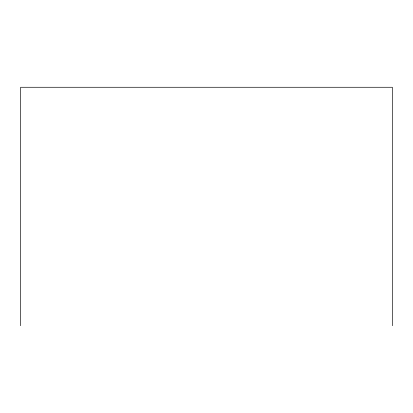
<?xml version="1.0" encoding="UTF-8"?>
<svg xmlns="http://www.w3.org/2000/svg" width="413" height="413" viewBox="0 0 413 413"><rect width="100%" height="100%" fill="white"/><g stroke="black" fill="none" stroke-linecap="round" stroke-linejoin="round"><path stroke-width="0.62" d="M392.35 325.728L392.35 87.272L20.65 87.272L20.65 325.728"/></g></svg>
